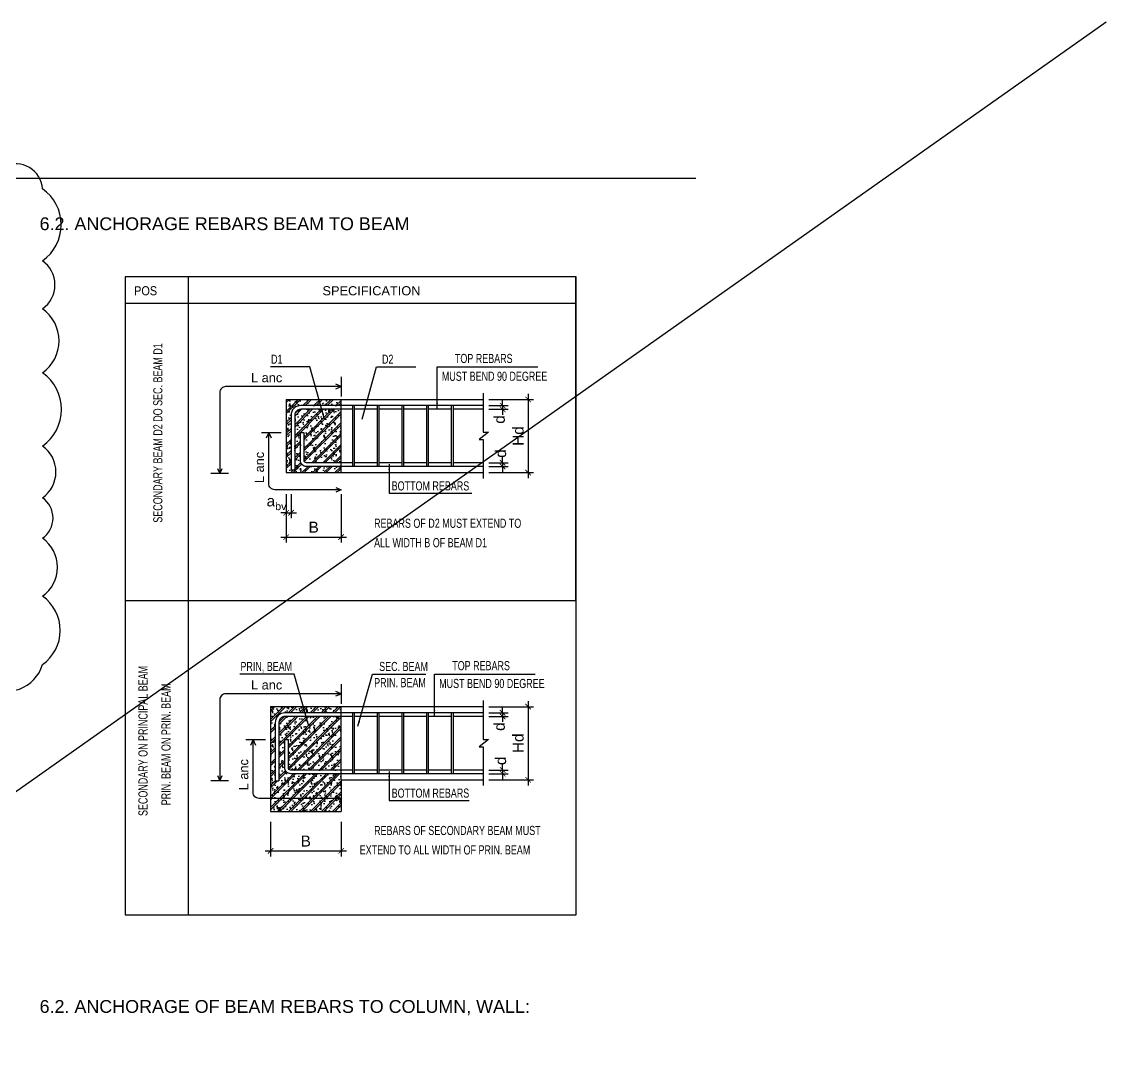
# Model space of a CAD drawing. Header units: millimetres. Extents: x -241424 to 696054, y -125618 to 93710.
# Drawn here: x 67297 to 96926, y -38828 to -10602 of the extents above; entities that cross this region are included whole.
import ezdxf
from ezdxf.enums import TextEntityAlignment as Align

# ---------------------------------------------------------------- set-up
doc = ezdxf.new("R2010")
doc.units = ezdxf.units.MM
doc.header["$LTSCALE"] = 7
doc.header["$PDMODE"] = 3
doc.linetypes.add('HIDDEN', pattern=[0.375, 0.25, -0.125])
doc.layers.get('0').update_dxf_attribs({"linetype": 'CONTINUOUS'})
doc.layers.get('Defpoints').update_dxf_attribs({"color": 6, "linetype": 'CONTINUOUS'})
for name, color, linetype in [('CDC_02_DIM', 1, 'CONTINUOUS'), ('CDC_03_BORDER', 3, 'CONTINUOUS'), ('CDC_04_HIDDEN', 8, 'HIDDEN'), ('CDC_05_STEEL', 4, 'CONTINUOUS'), ('CDC_06_TEXT', 2, 'CONTINUOUS'), ('CDC_10_HATCH', 251, 'CONTINUOUS'), ('CDC_11_NOTE', 8, 'CONTINUOUS')]:
    doc.layers.add(name, color=color, linetype=linetype)
doc.layers.add('KCS_Plotter', color=11, linetype='CONTINUOUS', plot=False)
doc.styles.add('ARIAL', font='arial.ttf')
doc.dimstyles.new('DIM1-25', dxfattribs={"dimscale": 1.2, "dimtxt": 250, "dimasz": 125, "dimexe": 125, "dimexo": 0.06, "dimgap": 100, "dimtad": 1, "dimdec": 0, "dimzin": 0, "dimdsep": 46, "dimtxsty": 'ARIAL', "dimblk": 'ARCHTICK', "dimcen": 100, "dimdle": 125, "dimclrd": 256, "dimclre": 1, "dimclrt": 2, "dimadec": 0, "dimazin": 0, "dimtfac": 1, "dimtdec": 0, "dimtix": 1, "dimtmove": 2, "dimatfit": 0, "dimfxl": 1, "dimtolj": 1, "dimtzin": 0, "dimarcsym": 0})

# ---------------------------------------------------------------- blocks, each defined once
blk = doc.blocks.new('_ArchTick')
at = {"color": 0, "linetype": 'ByBlock', "const_width": 0.15}
blk.add_lwpolyline([(-0.5, -0.5), (0.5, 0.5)], dxfattribs=at)
blk = doc.blocks.new('*D534')
at = {"layer": 'CDC_02_DIM', "lineweight": -2, "transparency": 16777216}
for p, q in [((80436, -21097), (80436, -20947)), ((80436, -21097), (80436, -21197)), ((80436, -21197), (80436, -21347))]:
    blk.add_line(p, q, dxfattribs=at)
at = {"layer": 'CDC_02_DIM', "color": 1, "lineweight": -2, "transparency": 16777216}
for p, q in [((80056, -21097), (80586, -21097)), ((80056, -21197), (80586, -21197))]:
    blk.add_line(p, q, dxfattribs=at)
at = {"layer": 'Defpoints', "color": 0, "transparency": 16777216}
for p in [(80056, -21097), (80056, -21197), (80436, -21197)]:
    blk.add_point(p, dxfattribs=at)
at = {"layer": 'CDC_02_DIM', "lineweight": -2, "transparency": 16777216, "xscale": 150, "yscale": 150, "zscale": 150}
for p, rotation in [((80436, -21097), 270), ((80436, -21197), 90)]:
    blk.add_blockref('_ArchTick', p, dxfattribs=dict(at, rotation=rotation))
at = {"layer": 'CDC_02_DIM', "color": 2, "transparency": 16777216, "insert": (80347, -21475), "char_height": 300, "attachment_point": 5, "rotation": 90, "style": 'ARIAL'}
blk.add_mtext('\\A1;d', dxfattribs=at)
blk = doc.blocks.new('*D535')
at = {"layer": 'CDC_02_DIM', "lineweight": -2, "transparency": 16777216}
for p, q in [((80436, -22660), (80436, -22510)), ((80436, -22660), (80436, -22760)), ((80436, -22760), (80436, -22910))]:
    blk.add_line(p, q, dxfattribs=at)
at = {"layer": 'CDC_02_DIM', "color": 1, "lineweight": -2, "transparency": 16777216}
for p, q in [((80056, -22660), (80586, -22660)), ((80056, -22760), (80586, -22760))]:
    blk.add_line(p, q, dxfattribs=at)
at = {"layer": 'Defpoints', "color": 0, "transparency": 16777216}
for p in [(80056, -22660), (80056, -22760), (80436, -22760)]:
    blk.add_point(p, dxfattribs=at)
at = {"layer": 'CDC_02_DIM', "lineweight": -2, "transparency": 16777216, "xscale": 150, "yscale": 150, "zscale": 150}
for p, rotation in [((80436, -22660), 270), ((80436, -22760), 90)]:
    blk.add_blockref('_ArchTick', p, dxfattribs=dict(at, rotation=rotation))
at = {"layer": 'CDC_02_DIM', "color": 2, "transparency": 16777216, "insert": (80382, -22407), "char_height": 300, "attachment_point": 5, "rotation": 90, "style": 'ARIAL'}
blk.add_mtext('\\A1;d', dxfattribs=at)
blk = doc.blocks.new('*D536')
at = {"layer": 'CDC_02_DIM', "color": 1, "lineweight": -2, "transparency": 16777216}
for p, q in [((74523, -23515), (74523, -24840)), ((76023, -23515), (76023, -24840))]:
    blk.add_line(p, q, dxfattribs=at)
at = {"layer": 'CDC_02_DIM', "lineweight": -2, "transparency": 16777216}
blk.add_line((74373, -24690), (76173, -24690), dxfattribs=at)
at = {"layer": 'Defpoints', "color": 0, "transparency": 16777216}
for p in [(74523, -23515), (76023, -23515), (76023, -24690)]:
    blk.add_point(p, dxfattribs=at)
at = {"layer": 'CDC_02_DIM', "lineweight": -2, "transparency": 16777216, "xscale": 150, "yscale": 150, "zscale": 150, "rotation": 180}
blk.add_blockref('_ArchTick', (74523, -24690), dxfattribs=at)
at = {"layer": 'CDC_02_DIM', "lineweight": -2, "transparency": 16777216, "xscale": 150, "yscale": 150, "zscale": 150}
blk.add_blockref('_ArchTick', (76023, -24690), dxfattribs=at)
at = {"layer": 'CDC_02_DIM', "color": 2, "transparency": 16777216, "insert": (75273, -24420), "char_height": 300, "attachment_point": 5, "style": 'ARIAL'}
blk.add_mtext('\\A1;B', dxfattribs=at)
blk = doc.blocks.new('*D537')
at = {"layer": 'CDC_02_DIM', "color": 1, "lineweight": -2, "transparency": 16777216}
for p, q in [((80056, -20928), (81282, -20928)), ((80056, -22929), (81282, -22929))]:
    blk.add_line(p, q, dxfattribs=at)
at = {"layer": 'CDC_02_DIM', "lineweight": -2, "transparency": 16777216}
blk.add_line((81132, -20778), (81132, -23079), dxfattribs=at)
at = {"layer": 'Defpoints', "color": 0, "transparency": 16777216}
for p in [(80056, -20928), (80056, -22929), (81132, -22929)]:
    blk.add_point(p, dxfattribs=at)
at = {"layer": 'CDC_02_DIM', "lineweight": -2, "transparency": 16777216, "xscale": 150, "yscale": 150, "zscale": 150}
for p, rotation in [((81132, -20928), 90), ((81132, -22929), 270)]:
    blk.add_blockref('_ArchTick', p, dxfattribs=dict(at, rotation=rotation))
at = {"layer": 'CDC_02_DIM', "color": 2, "transparency": 16777216, "insert": (80860, -21928), "char_height": 300, "attachment_point": 5, "rotation": 90, "style": 'ARIAL'}
blk.add_mtext('\\A1;H{\\f.VnArial|b0|i0|c0|p34;d}', dxfattribs=at)
blk = doc.blocks.new('*D538')
at = {"layer": 'CDC_02_DIM', "color": 1, "lineweight": -2, "transparency": 16777216}
for p, q in [((80056, -29494), (80586, -29494)), ((80056, -29594), (80586, -29594))]:
    blk.add_line(p, q, dxfattribs=at)
at = {"layer": 'CDC_02_DIM', "lineweight": -2, "transparency": 16777216}
for p, q in [((80436, -29494), (80436, -29344)), ((80436, -29494), (80436, -29594)), ((80436, -29594), (80436, -29744))]:
    blk.add_line(p, q, dxfattribs=at)
at = {"layer": 'Defpoints', "color": 0, "transparency": 16777216}
for p in [(80056, -29494), (80056, -29594), (80436, -29594)]:
    blk.add_point(p, dxfattribs=at)
at = {"layer": 'CDC_02_DIM', "lineweight": -2, "transparency": 16777216, "xscale": 150, "yscale": 150, "zscale": 150}
for p, rotation in [((80436, -29494), 270), ((80436, -29594), 90)]:
    blk.add_blockref('_ArchTick', p, dxfattribs=dict(at, rotation=rotation))
at = {"layer": 'CDC_02_DIM', "color": 2, "transparency": 16777216, "insert": (80347, -29872), "char_height": 300, "attachment_point": 5, "rotation": 90, "style": 'ARIAL'}
blk.add_mtext('\\A1;d', dxfattribs=at)
blk = doc.blocks.new('*D539')
at = {"layer": 'CDC_02_DIM', "color": 1, "lineweight": -2, "transparency": 16777216}
for p, q in [((80056, -31058), (80586, -31058)), ((80056, -31158), (80586, -31158))]:
    blk.add_line(p, q, dxfattribs=at)
at = {"layer": 'CDC_02_DIM', "lineweight": -2, "transparency": 16777216}
for p, q in [((80436, -31058), (80436, -30908)), ((80436, -31058), (80436, -31158)), ((80436, -31158), (80436, -31308))]:
    blk.add_line(p, q, dxfattribs=at)
at = {"layer": 'Defpoints', "color": 0, "transparency": 16777216}
for p in [(80056, -31058), (80056, -31158), (80436, -31158)]:
    blk.add_point(p, dxfattribs=at)
at = {"layer": 'CDC_02_DIM', "lineweight": -2, "transparency": 16777216, "xscale": 150, "yscale": 150, "zscale": 150}
for p, rotation in [((80436, -31058), 270), ((80436, -31158), 90)]:
    blk.add_blockref('_ArchTick', p, dxfattribs=dict(at, rotation=rotation))
at = {"layer": 'CDC_02_DIM', "color": 2, "transparency": 16777216, "insert": (80382, -30805), "char_height": 300, "attachment_point": 5, "rotation": 90, "style": 'ARIAL'}
blk.add_mtext('\\A1;d', dxfattribs=at)
blk = doc.blocks.new('*D540')
at = {"layer": 'CDC_02_DIM', "color": 1, "lineweight": -2, "transparency": 16777216}
for p, q in [((74094, -32471), (74094, -33419)), ((76023, -32471), (76023, -33419))]:
    blk.add_line(p, q, dxfattribs=at)
at = {"layer": 'CDC_02_DIM', "lineweight": -2, "transparency": 16777216}
blk.add_line((73944, -33269), (76173, -33269), dxfattribs=at)
at = {"layer": 'Defpoints', "color": 0, "transparency": 16777216}
for p in [(74094, -32471), (76023, -32471), (76023, -33269)]:
    blk.add_point(p, dxfattribs=at)
at = {"layer": 'CDC_02_DIM', "lineweight": -2, "transparency": 16777216, "xscale": 150, "yscale": 150, "zscale": 150, "rotation": 180}
blk.add_blockref('_ArchTick', (74094, -33269), dxfattribs=at)
at = {"layer": 'CDC_02_DIM', "lineweight": -2, "transparency": 16777216, "xscale": 150, "yscale": 150, "zscale": 150}
blk.add_blockref('_ArchTick', (76023, -33269), dxfattribs=at)
at = {"layer": 'CDC_02_DIM', "color": 2, "transparency": 16777216, "insert": (75058, -32999), "char_height": 300, "attachment_point": 5, "style": 'ARIAL'}
blk.add_mtext('\\A1;B', dxfattribs=at)
blk = doc.blocks.new('*D541')
at = {"layer": 'CDC_02_DIM', "color": 1, "lineweight": -2, "transparency": 16777216}
for p, q in [((80056, -29326), (81282, -29326)), ((80056, -31327), (81282, -31327))]:
    blk.add_line(p, q, dxfattribs=at)
at = {"layer": 'CDC_02_DIM', "lineweight": -2, "transparency": 16777216}
blk.add_line((81132, -29176), (81132, -31477), dxfattribs=at)
at = {"layer": 'Defpoints', "color": 0, "transparency": 16777216}
for p in [(80056, -29326), (80056, -31327), (81132, -31327)]:
    blk.add_point(p, dxfattribs=at)
at = {"layer": 'CDC_02_DIM', "lineweight": -2, "transparency": 16777216, "xscale": 150, "yscale": 150, "zscale": 150}
for p, rotation in [((81132, -29326), 90), ((81132, -31327), 270)]:
    blk.add_blockref('_ArchTick', p, dxfattribs=dict(at, rotation=rotation))
at = {"layer": 'CDC_02_DIM', "color": 2, "transparency": 16777216, "insert": (80860, -30326), "char_height": 300, "attachment_point": 5, "rotation": 90, "style": 'ARIAL'}
blk.add_mtext('\\A1;H{\\f.VnArial|b0|i0|c0|p34;d}', dxfattribs=at)
blk = doc.blocks.new('*D472')
at = {"layer": 'CDC_02_DIM', "color": 1, "lineweight": -2, "transparency": 16777216}
for p, q in [((74523, -23515), (74523, -24175)), ((74655, -23515), (74655, -24175))]:
    blk.add_line(p, q, dxfattribs=at)
at = {"layer": 'CDC_02_DIM', "lineweight": -2, "transparency": 16777216}
for p, q in [((74523, -24025), (74373, -24025)), ((74523, -24025), (74655, -24025)), ((74655, -24025), (74805, -24025))]:
    blk.add_line(p, q, dxfattribs=at)
at = {"layer": 'Defpoints', "color": 0, "transparency": 16777216}
for p in [(74523, -23515), (74655, -23515), (74655, -24025)]:
    blk.add_point(p, dxfattribs=at)
at = {"layer": 'CDC_02_DIM', "lineweight": -2, "transparency": 16777216, "xscale": 150, "yscale": 150, "zscale": 150}
blk.add_blockref('_ArchTick', (74523, -24025), dxfattribs=at)
at = {"layer": 'CDC_02_DIM', "lineweight": -2, "transparency": 16777216, "xscale": 150, "yscale": 150, "zscale": 150, "rotation": 180}
blk.add_blockref('_ArchTick', (74655, -24025), dxfattribs=at)
at = {"layer": 'CDC_02_DIM', "color": 2, "transparency": 16777216, "insert": (74259, -23753), "char_height": 300, "attachment_point": 5, "style": 'ARIAL'}
blk.add_mtext('\\A1;a{\\H0.7x;\\S^ bv;}', dxfattribs=at)

msp = doc.modelspace()

# ---------------------------------------------------------------- hatches: boundary and pattern name
at = {"layer": 'CDC_10_HATCH'}
h = msp.add_hatch(dxfattribs=at)
h.set_pattern_fill('BT-01', color=256, scale=50, style=0, pattern_type=2)
h.set_pattern_definition([(50, (-59100946.52, 2420112.06), (358.6300913, -31.3760675), [37.5, -412.5]), (355, (-59100946.52, 2420112.06), (-69.3756668, 376.0960669), [30, -330]), (100.4514, (-59100916.64, 2420109.44), (289.2546909, 344.719771), [31.870095, -350.571056]), (46.1842, (-59100946.52, 2420212.06), (533.6205243, -82.759507), [56.25, -618.75]), (96.6356, (-59100902.05, 2420205.16), (467.331353, 487.0589355), [47.805144, -525.8565]), (351.1842, (-59100946.5, 2420212.06), (467.3309726, 487.0593005), [45, -495]), (21, (-59100896.52, 2420187.06), (298.453526, -201.3094453), [37.5, -412.5]), (326, (-59100896.52, 2420187.06), (121.657666, 362.5750225), [30, -330]), (71.4514, (-59100871.65, 2420170.28), (420.1113143, 161.2652484), [31.870095, -350.571056]), (37.5, (-59100946.52, 2420112.06), (6.07992766, 166.44692692), [0, -326, 0, -335, 0, -331.25]), (7.5, (-59100946.52, 2420112.06), (131.5347687, 197.20585594), [0, -191, 0, -318.5, 0, -126.25]), (327.5, (-59101058.02, 2420112.06), (266.9112181, -11.27743587), [0, -125, 0, -390, 0, -517.5]), (317.5, (-59101108.02, 2420112.06), (291.5930847, 50.0524912), [0, -162.5, 0, -259, 0, -367.5]), (45, (-59100946.52, 2420112.06), (-150.260191, 150.260191), []), (45, (-59100946.52, 2420173.3), (-150.260191, 150.260191), [])])
h.paths.add_polyline_path([(74918.4, -21196.6, 0.4142136), (74754.8, -21360.3), (74754.8, -22854.6), (74654.8, -22854.6), (74654.8, -21360.3, -0.4142136), (74918.4, -21096.6), (76022.9, -21096.6), (76022.9, -20928), (74523, -20928), (74523, -22929), (76022.9, -22929), (76022.9, -22760.2), (75075.6, -22760.2, -0.4142136), (74912, -22596.5), (74912, -21839.2), (75012, -21839.2), (75012, -22596.5, 0.4142136), (75075.6, -22660.2), (76022.9, -22660.2), (76022.9, -21196.6)])
h = msp.add_hatch(dxfattribs=at)
h.set_pattern_fill('BT-01', color=256, scale=50, style=0, pattern_type=2)
h.set_pattern_definition([(50, (-59100946.52, 2420229.24), (358.6300913, -31.3760675), [37.5, -412.5]), (355, (-59100946.52, 2420229.24), (-69.3756668, 376.0960669), [30, -330]), (100.4514, (-59100916.64, 2420226.63), (289.2546909, 344.719771), [31.870095, -350.571056]), (46.1842, (-59100946.52, 2420329.24), (533.6205243, -82.759507), [56.25, -618.75]), (96.6356, (-59100902.05, 2420322.34), (467.331353, 487.0589355), [47.805144, -525.8565]), (351.1842, (-59100946.5, 2420329.24), (467.3309726, 487.0593005), [45, -495]), (21, (-59100896.52, 2420304.24), (298.453526, -201.3094453), [37.5, -412.5]), (326, (-59100896.52, 2420304.24), (121.657666, 362.5750225), [30, -330]), (71.4514, (-59100871.65, 2420287.46), (420.1113143, 161.2652484), [31.870095, -350.571056]), (37.5, (-59100946.52, 2420229.24), (6.07992766, 166.44692692), [0, -326, 0, -335, 0, -331.25]), (7.5, (-59100946.52, 2420229.24), (131.5347687, 197.20585594), [0, -191, 0, -318.5, 0, -126.25]), (327.5, (-59101058.02, 2420229.24), (266.9112181, -11.27743587), [0, -125, 0, -390, 0, -517.5]), (317.5, (-59101108.02, 2420229.24), (291.5930847, 50.0524912), [0, -162.5, 0, -259, 0, -367.5]), (45, (-59100946.52, 2420229.24), (-150.260191, 150.260191), []), (45, (-59100946.52, 2420290.5), (-150.260191, 150.260191), [])])
h.paths.add_polyline_path([(74093.7, -29325.5), (74093.7, -31834), (76022.9, -31834), (76022.9, -31326.5), (76022.9, -31157.7), (74646.4, -31157.7, -0.4142136), (74482.7, -30994.1), (74482.7, -30236.7), (74582.7, -30236.7), (74582.7, -30994.1, 0.4142136), (74646.4, -31057.7), (76022.9, -31057.7), (76022.9, -29594.2), (74489.2, -29594.2, 0.4142136), (74325.5, -29757.9), (74325.5, -31353.2), (74225.5, -31353.2), (74225.5, -29757.9, -0.4142136), (74489.2, -29494.2), (76022.9, -29494.2), (76022.9, -29325.5)])
h.paths.add_polyline_path([(74093.7, -31834), (74093.7, -32189.9), (76022.9, -32189.9), (76022.9, -31834)])

# ---------------------------------------------------------------- linework, layer by layer
at = {"layer": 'CDC_02_DIM'}
for points in [[(79900.7, -20755.1), (79900.7, -21825.1), (80050.8, -21825.1), (79793.2, -22025.2), (79900.7, -22025.2), (79900.7, -23087.1)], [(79900.7, -29152.7), (79900.7, -30222.6), (80050.8, -30222.6), (79793.2, -30422.7), (79900.7, -30422.7), (79900.7, -31484.6)]]:
    msp.add_lwpolyline(points, dxfattribs=at)
at = {"layer": 'CDC_03_BORDER'}
for p, q in [((85714, -14884.7), (14326, -14884.7)), ((74523, -20928), (79900.7, -20928)), ((74523, -20928), (74523, -22929)), ((74523, -22929), (79900.7, -22929)), ((74093.7, -29325.5), (79900.7, -29325.5)), ((74093.7, -29325.5), (74093.7, -32189.9)), ((76022.9, -31326.5), (79900.7, -31326.5)), ((76022.9, -31326.5), (76022.9, -32189.9)), ((74093.7, -32189.9), (76022.9, -32189.9))]:
    msp.add_line(p, q, dxfattribs=at)
at = {"layer": 'CDC_04_HIDDEN'}
for p, q in [((76022.9, -22929), (76022.9, -20928)), ((76022.9, -31326.5), (76022.9, -29325.5))]:
    msp.add_line(p, q, dxfattribs=at)
at = {"layer": 'CDC_05_STEEL'}
for p, q in [((76330.3, -21096.6), (76330.3, -22760.2)), ((76380.3, -21096.6), (76380.3, -22760.2)), ((77005.3, -21096.6), (77005.3, -22760.2)), ((77055.3, -21096.6), (77055.3, -22760.2)), ((77680.4, -21096.6), (77680.4, -22760.2)), ((77730.4, -21096.6), (77730.4, -22760.2)), ((78355.4, -21096.6), (78355.4, -22760.2)), ((78405.4, -21096.6), (78405.4, -22760.2)), ((79030.4, -21096.6), (79030.4, -22760.2)), ((79080.4, -21096.6), (79080.4, -22760.2)), ((75012, -21839.2), (74912, -21839.2)), ((74654.8, -22854.6), (74754.8, -22854.6)), ((76330.3, -29494.2), (76330.3, -31157.7)), ((76380.3, -29494.2), (76380.3, -31157.7)), ((77005.3, -29494.2), (77005.3, -31157.7)), ((77055.3, -29494.2), (77055.3, -31157.7)), ((77680.4, -29494.2), (77680.4, -31157.7)), ((77730.4, -29494.2), (77730.4, -31157.7)), ((78355.4, -29494.2), (78355.4, -31157.7)), ((78405.4, -29494.2), (78405.4, -31157.7)), ((79030.4, -29494.2), (79030.4, -31157.7)), ((79080.4, -29494.2), (79080.4, -31157.7)), ((74582.7, -30236.7), (74482.7, -30236.7)), ((74225.5, -31353.2), (74325.5, -31353.2))]:
    msp.add_line(p, q, dxfattribs=at)
for points in [[(79900.7, -21096.6), (74918.4, -21096.6, 0.4142136), (74654.8, -21360.3), (74654.8, -22854.6)], [(76330.3, -21196.6), (74918.4, -21196.6, 0.4142136), (74754.8, -21360.3), (74754.8, -22854.6)], [(79900.7, -22760.2), (75075.6, -22760.2, -0.4142136), (74912, -22596.5), (74912, -21839.2)], [(76330.3, -22660.2), (75075.6, -22660.2, -0.4142136), (75012, -22596.5), (75012, -21839.2)], [(79900.7, -29494.2), (74489.2, -29494.2, 0.4142136), (74225.5, -29757.9), (74225.5, -31353.2)], [(76330.3, -29594.2), (74489.2, -29594.2, 0.4142136), (74325.5, -29757.9), (74325.5, -31353.2)], [(79900.7, -31157.7), (74646.4, -31157.7, -0.4142136), (74482.7, -30994.1), (74482.7, -30236.7)], [(76330.3, -31057.7), (74646.4, -31057.7, -0.4142136), (74582.7, -30994.1), (74582.7, -30236.7)]]:
    msp.add_lwpolyline(points, format="xyb", dxfattribs=at)
for points in [[(77005.3, -21196.6), (76380.3, -21196.6)], [(77680.4, -21196.6), (77055.3, -21196.6)], [(78355.4, -21196.6), (77730.4, -21196.6)], [(79030.4, -21196.6), (78405.4, -21196.6)], [(79900.7, -21196.6), (79080.4, -21196.6)], [(77005.3, -22660.2), (76380.3, -22660.2)], [(77680.4, -22660.2), (77055.3, -22660.2)], [(78355.4, -22660.2), (77730.4, -22660.2)], [(79030.4, -22660.2), (78405.4, -22660.2)], [(79900.7, -22660.2), (79080.4, -22660.2)], [(77005.3, -29594.2), (76380.3, -29594.2)], [(77680.4, -29594.2), (77055.3, -29594.2)], [(78355.4, -29594.2), (77730.4, -29594.2)], [(79030.4, -29594.2), (78405.4, -29594.2)], [(79900.7, -29594.2), (79080.4, -29594.2)], [(77005.3, -31057.7), (76380.3, -31057.7)], [(77680.4, -31057.7), (77055.3, -31057.7)], [(78355.4, -31057.7), (77730.4, -31057.7)], [(79030.4, -31057.7), (78405.4, -31057.7)], [(79900.7, -31057.7), (79080.4, -31057.7)]]:
    msp.add_lwpolyline(points, dxfattribs=at)
at = {"layer": 'CDC_11_NOTE'}
for p, q in [((71842.3, -17578.5), (71842.3, -35011.8)), ((70125.4, -18298.1), (82437, -18298.1, -0.4)), ((76022.9, -20312.6), (76022.9, -20850.8)), ((74386.4, -21839.2), (73848.2, -21839.2)), ((72950.4, -22955.7), (72461, -22955.7)), ((76022.9, -28710.2), (76022.9, -29248.3)), ((73957.1, -30236.7), (73419, -30236.7)), ((72950.4, -31353.2), (72461, -31353.2))]:
    msp.add_line(p, q, dxfattribs=at)
for points in [[(70125.4, -26425.8), (82437, -26425.8), (82437, -17578.5), (70125.4, -17578.5)], [(70125.4, -35011.8), (82440.2, -35011.8), (82440.2, -17578.5), (70125.4, -17578.5)]]:
    msp.add_lwpolyline(points, close=True, dxfattribs=at)
for points in [[(76022.9, -20576.9), (72869.3, -20576.9, 0.4142136), (72705.7, -20740.6), (72705.7, -22955.7)], [(76022.9, -23396.5), (74212.2, -23396.5, -0.4142136), (74048.6, -23232.8), (74048.6, -21839.2)], [(76022.9, -28974.5), (72869.3, -28974.5, 0.4142136), (72705.7, -29138.2), (72705.7, -31353.2)], [(76022.9, -31834), (73783, -31834, -0.4142136), (73619.3, -31670.4), (73619.3, -30236.7)]]:
    msp.add_lwpolyline(points, format="xyb", dxfattribs=at)
for points in [[(75881, -20636.3), (76022.9, -20576.9), (75881, -20511.8)], [(73989.2, -21981.1), (74048.6, -21839.2), (74113.7, -21981.1)], [(72646.4, -22813.8), (72705.7, -22955.7), (72770.8, -22813.8)], [(75881, -23337.2), (76022.9, -23396.5), (75881, -23461.6)], [(75881, -29033.8), (76022.9, -28974.5), (75881, -28909.4)], [(73560, -30378.6), (73619.3, -30236.7), (73684.4, -30378.6)], [(72646.4, -31211.3), (72705.7, -31353.2), (72770.8, -31211.3)], [(75881, -31774.7), (76022.9, -31834), (75881, -31899.1)]]:
    msp.add_lwpolyline(points, dxfattribs=at)
at = {"layer": 'Defpoints'}
msp.add_lwpolyline([(66325.1, -28709.4, 0.5205671), (67863.9, -28175.6, 0.5205671), (67863.9, -26305.6, 0.5205671), (67863.9, -24724.3, 0.5205671), (67863.9, -23614.8, 0.5205671), (67863.9, -22200.9, 0.5205671), (67863.9, -20198.3, 0.5205671), (67863.9, -18451.4, 0.5205671), (67863.9, -17140, 0.5205671), (67863.9, -15167.2, 0.5205671), (66832.6, -14549, 0.5205671)], format="xyb", dxfattribs=at)
at = {"layer": 'KCS_Plotter'}
msp.add_line((12826, -70002.5), (96926, -10602.5), dxfattribs=at)

# ---------------------------------------------------------------- texts
at = {"layer": 'CDC_06_TEXT', "color": 4, "style": 'ARIAL'}
for s, p in [('6.2. ANCHORAGE REBARS BEAM TO BEAM', (67786.8, -16126)), ('6.2. ANCHORAGE OF BEAM REBARS TO COLUMN, WALL:', (67786.8, -37520.1))]:
    msp.add_text(s, height=350, dxfattribs=at).set_placement(p, align=Align.MIDDLE_LEFT)
at = {"layer": 'CDC_06_TEXT', "style": 'ARIAL'}
for s, width, p in [('POS', 0.85, (70369.4, -18082.6, 0.3)), ('D1', 0.7, (74109.4, -19954.2, -0.3)), ('D2', 0.7, (77138.6, -19954.2, -0.3)), ('TOP REBARS', 0.7, (79131.6, -19932.6)), ('MUST BEND 90 DEGREE', 0.7, (78774.4, -20419.4)), ('BOTTOM REBARS', 0.7, (77404, -23415.7)), ('REBARS OF D2 MUST EXTEND TO', 0.7, (76924.3, -24437)), ('ALL WIDTH B OF BEAM D1', 0.7, (76924.3, -24968.3)), ('PRIN, BEAM', 0.7, (73272.7, -28351.8, -0.3)), ('SEC. BEAM', 0.7, (77063, -28351.8, -0.3)), ('TOP REBARS', 0.7, (79059.1, -28330.2)), ('PRIN. BEAM', 0.7, (76925.6, -28793.7, -0.3)), ('MUST BEND 90 DEGREE', 0.7, (78701.9, -28816.9)), ('BOTTOM REBARS', 0.7, (77404, -31813.3)), ('REBARS OF SECONDARY BEAM MUST', 0.7, (76924.3, -32834.6)), ('EXTEND TO ALL WIDTH OF PRIN. BEAM', 0.7, (76531, -33365.9))]:
    msp.add_text(s, height=250, dxfattribs=dict(at, width=width)).set_placement(p)
for s, p in [('SPECIFICATION', (75513.9, -18082.6, 0.3)), ('L anc', (73560.4, -20458.2)), ('L anc', (73560.4, -28855.8))]:
    msp.add_text(s, height=250, dxfattribs=at).set_placement(p)
at = {"layer": 'CDC_06_TEXT', "style": 'ARIAL', "width": 0.7}
for s, p in [('SECONDARY BEAM D2 DO SEC. BEAM D1', (71141.1, -24296.2)), ('SECONDARY ON PRINCIPAL BEAM', (70735.5, -32313.8)), ('PRIN. BEAM ON PRIN. BEAM', (71364.3, -32020.1))]:
    msp.add_text(s, height=250, rotation=90, dxfattribs=at).set_placement(p)
at = {"layer": 'CDC_06_TEXT', "style": 'ARIAL'}
for p in [(73914.7, -23215.1), (73485.4, -31612.7)]:
    msp.add_text('L anc', height=250, rotation=90, dxfattribs=at).set_placement(p)

# ---------------------------------------------------------------- dimensions: what is measured, and where the dimension line sits
at = {"layer": 'CDC_02_DIM'}
for base, p1, p2, picture, middle in [((80435.8, -21196.6), (80055.8, -21096.6), (80055.8, -21196.6), '*D534', (80347.1, -21474.6)), ((80435.8, -22760.2), (80055.8, -22660.2), (80055.8, -22760.2), '*D535', (80382.2, -22407.3)), ((80435.8, -29594.2), (80055.8, -29494.2), (80055.8, -29594.2), '*D538', (80347.1, -29872.2)), ((80435.8, -31157.7), (80055.8, -31057.7), (80055.8, -31157.7), '*D539', (80382.2, -30804.9))]:
    dim = msp.add_linear_dim(base=base, p1=p1, p2=p2, angle=270, text='d', dimstyle='DIM1-25', override={"dimtxsty": 'ARIAL'}, dxfattribs=at)
    dim.commit()
    dim.dimension.update_dxf_attribs({"geometry": picture, "text_midpoint": middle, "dimtype": 160})
for p1, p2, distance, text, picture, middle in [((80055.9, -20928), (80055.9, -22929), 1076.2, 'H{\\f.VnArial|b0|i0|c0|p34;d}', '*D537', (80859.6, -21928.5)), ((74523, -23514.9), (76022.9, -23514.9), -1175, 'B', '*D536', (75272.9, -24420)), ((80055.9, -29325.5), (80055.9, -31326.5), 1076.2, 'H{\\f.VnArial|b0|i0|c0|p34;d}', '*D541', (80859.6, -30326)), ((74093.7, -32470.9), (76022.9, -32470.9), -798.5, 'B', '*D540', (75058.3, -32999.4))]:
    dim = msp.add_aligned_dim(p1=p1, p2=p2, distance=distance, text=text, dimstyle='DIM1-25', override={"dimtxsty": 'ARIAL'}, dxfattribs=at)
    dim.commit()
    dim.dimension.update_dxf_attribs({"geometry": picture, "text_midpoint": middle})
dim = msp.add_linear_dim(base=(74654.8, -24025.1), p1=(74523, -23514.9), p2=(74654.8, -23514.9), text='a{\\H0.7x;\\S^ bv;}', dimstyle='DIM1-25', override={"dimtxsty": 'ARIAL'}, dxfattribs=at)
dim.commit()
dim.dimension.update_dxf_attribs({"geometry": '*D472', "text_midpoint": (74259.4, -23752.6), "dimtype": 160})

# ---------------------------------------------------------------- leaders
at = {"layer": 'CDC_11_NOTE'}
for points in [[(75567.5, -21465.3), (75167.8, -20038.2), (74096.7, -20038.2)], [(76593.6, -21465.3), (76993.3, -20038.2), (78064.4, -20038.2)], [(78644.8, -21166.7), (78644.8, -20038.2), (81399.7, -20038.2)], [(77337.7, -22696.8), (77337.7, -23492.5), (79597.5, -23492.5)], [(75138.3, -29862.9), (74738.6, -28435.8), (73259.9, -28435.8)], [(76481, -29862.9), (76880.7, -28435.8), (78341.5, -28435.8)], [(78572.3, -29564.3), (78572.3, -28435.8), (81327.2, -28435.8)], [(77337.7, -31094.4), (77337.7, -31890.1), (79517, -31890.1)]]:
    msp.add_leader(points, dimstyle='DIM1-25', override={"dimtxsty": 'ARIAL'}, dxfattribs=at)

# ---------------------------------------------------------------- next in the draw order: wipeouts: each hides what was drawn before it
msp.add_wipeout([(86016.9, -22933.7), (93393.5, -22933.7), (93393.5, -23876.8), (86016.9, -23876.8)]).dxf.layer = 'CDC_06_TEXT'

doc.saveas('drawing.dxf')
